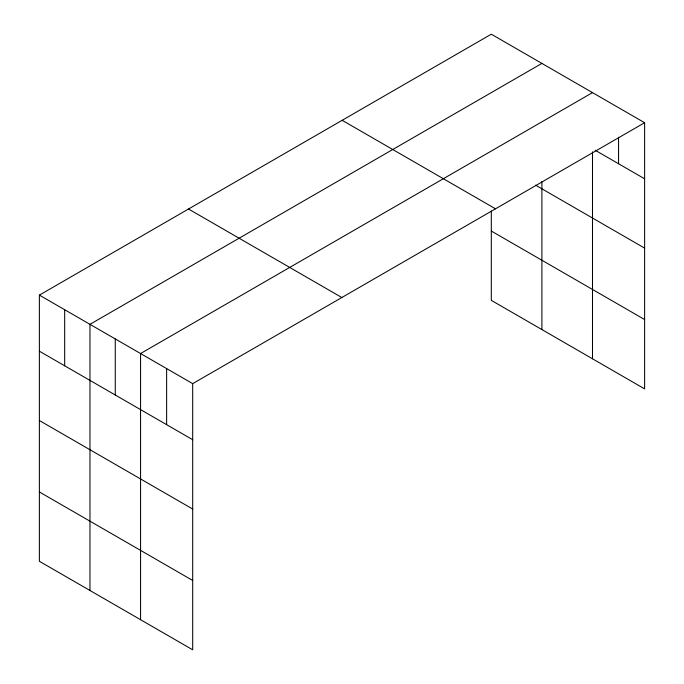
<?xml version="1.0" encoding="UTF-8"?>
<svg xmlns="http://www.w3.org/2000/svg" width="684" height="684" viewBox="0 0 684 684"><rect width="100%" height="100%" fill="white"/><g stroke="black" fill="none" stroke-linecap="round" stroke-linejoin="round"><path stroke-width="1.03" d="M644.619 122.718L192.691 383.638L192.691 649.8L39.381 561.282L39.381 295.12L491.309 34.2L644.619 122.718L644.619 388.88L491.309 300.361L491.309 211.074M592.498 151.839L592.498 358.784M541.899 63.407L89.972 324.327L89.972 590.497M592.498 92.622L140.562 353.543L140.562 619.704M595.191 150.249L644.619 178.789M535.581 185.159L644.619 248.121M342.171 120.307L495.481 208.817M491.309 231.038L644.619 319.548M188.519 209.013L341.829 297.531M39.381 295.12L192.691 383.638M39.381 351.191L192.691 439.709M39.381 420.523L192.691 509.041M39.381 491.958L192.691 580.468M618.558 137.287L618.558 163.741M541.899 181.457L541.899 329.577M166.631 368.591L166.631 424.661M115.271 338.931L115.271 395.01M64.672 309.724L64.672 365.795"/></g></svg>
